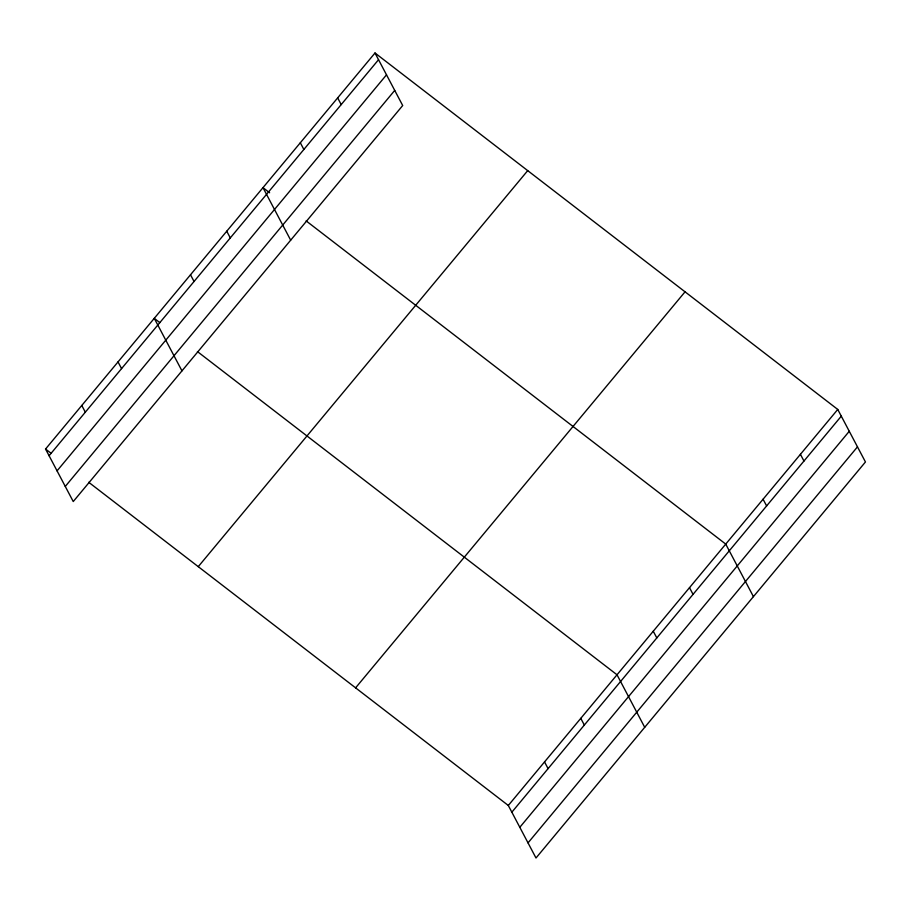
<?xml version="1.0" encoding="UTF-8"?>
<svg xmlns="http://www.w3.org/2000/svg" width="911" height="911" viewBox="0 0 911 911"><rect width="100%" height="100%" fill="white"/><g stroke="black" fill="none" stroke-linecap="round" stroke-linejoin="round"><path stroke-width="1.37" d="M375.002 52.997L402.696 105.528L73.244 501.551L45.55 449.032L375.002 52.997L837.756 409.449L865.45 461.968L535.998 858.003L508.304 805.472L88.709 482.272M49.092 455.739L378.543 59.705M57.063 470.862L386.515 74.827M65.273 486.44L394.725 90.405M198.256 566.653L527.708 170.63M355.597 687.851L685.049 291.816M508.304 805.472L837.756 409.449M511.845 812.191L841.297 416.156M519.817 827.302L849.268 431.279M528.027 842.88L857.479 446.857M269.622 192.768L262.983 187.643L290.677 240.174M306.142 220.895L725.737 544.095L753.431 596.625M159.801 322.596L154.266 318.338L181.961 370.868M197.425 351.578L617.02 674.789L644.715 727.308M45.55 449.032L51.084 453.291M800.416 454.327L803.957 461.034M763.076 499.205L766.618 505.924M689.502 587.652L693.043 594.371M653.267 631.221L656.797 637.928M337.662 97.887L341.204 104.594M300.323 142.765L303.864 149.472M580.785 718.346L584.327 725.054M544.539 761.915L548.08 768.622M226.748 231.212L230.289 237.919M190.513 274.78L194.043 281.488M118.031 361.906L121.573 368.613M81.785 405.463L85.327 412.182"/></g></svg>
